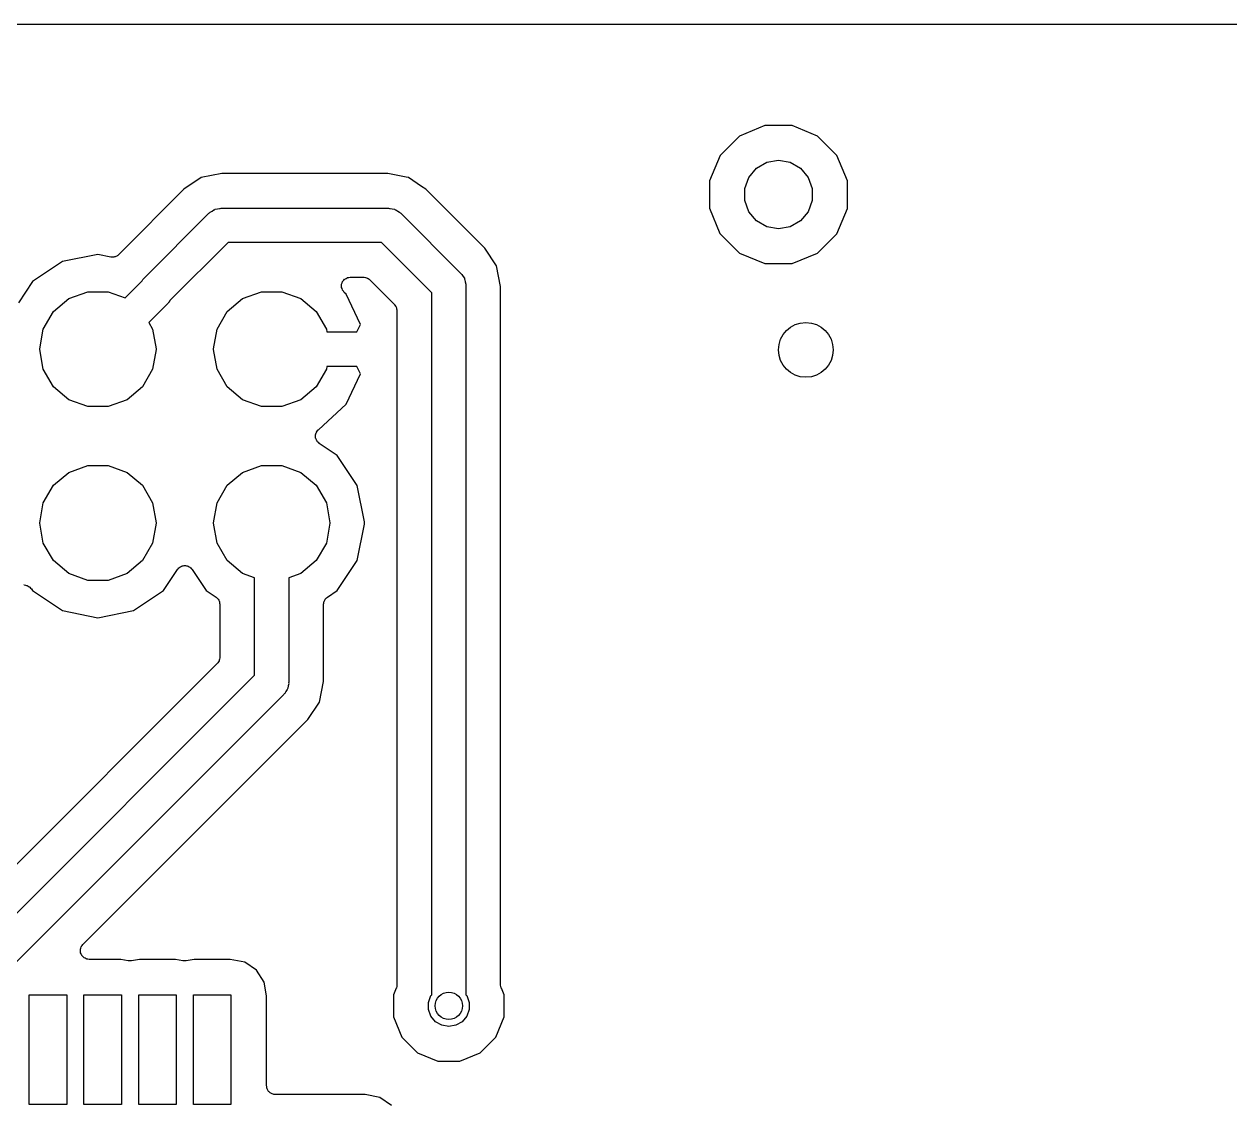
# Model space of a CAD drawing. Extents: x 99 to 248, y -141 to -112.
# Drawn here: x 157.08 to 174.71, y -127.55 to -111.75 of the extents above; entities that cross this region are included whole.
import ezdxf

# ---------------------------------------------------------------- set-up
doc = ezdxf.new("R2010")
doc.units = 0
doc.header["$MEASUREMENT"] = 0
doc.layers.add('BLACK', color=7, linetype='CONTINUOUS')

msp = doc.modelspace()

# ---------------------------------------------------------------- linework, layer by layer
at = {"layer": 'Black'}
for p, q in [((119.178, -111.748), (247.475, -111.748)), ((167.91, -113.232), (167.54, -113.385)), ((168.311, -113.232), (167.91, -113.232)), ((168.682, -113.386), (168.311, -113.232)), ((167.54, -113.385), (167.256, -113.668)), ((168.965, -113.67), (168.682, -113.386)), ((167.256, -113.668), (167.102, -114.039)), ((169.118, -114.04), (168.965, -113.67)), ((167.675, -113.989), (167.787, -113.856)), ((167.787, -113.856), (167.938, -113.768)), ((167.938, -113.768), (168.11, -113.738)), ((168.11, -113.738), (168.282, -113.768)), ((168.282, -113.768), (168.433, -113.856)), ((168.433, -113.856), (168.545, -113.989)), ((159.671, -113.992), (159.415, -114.163)), ((159.973, -113.932), (159.671, -113.992)), ((162.397, -113.932), (159.973, -113.932)), ((162.668, -113.986), (162.397, -113.932)), ((162.699, -113.992), (162.668, -113.986)), ((162.668, -113.986), (162.668, -113.986)), ((162.892, -114.121), (162.699, -113.992)), ((167.102, -114.039), (167.102, -114.44)), ((167.616, -114.153), (167.675, -113.989)), ((168.545, -113.989), (168.604, -114.153)), ((169.118, -114.441), (169.118, -114.04)), ((159.415, -114.163), (158.483, -115.095)), ((162.955, -114.163), (162.892, -114.121)), ((162.892, -114.121), (162.892, -114.121)), ((163.347, -114.555), (162.955, -114.163)), ((167.616, -114.327), (167.616, -114.153)), ((168.604, -114.153), (168.604, -114.327)), ((167.675, -114.491), (167.616, -114.327)), ((168.604, -114.327), (168.545, -114.491)), ((158.833, -115.463), (159.783, -114.513)), ((159.783, -114.513), (159.792, -114.507)), ((159.792, -114.507), (159.799, -114.498)), ((159.799, -114.498), (159.828, -114.482)), ((159.828, -114.482), (159.854, -114.463)), ((159.854, -114.463), (159.865, -114.461)), ((159.865, -114.461), (159.874, -114.455)), ((159.874, -114.455), (159.907, -114.449)), ((159.907, -114.449), (159.938, -114.441)), ((159.938, -114.441), (159.949, -114.442)), ((159.949, -114.442), (159.96, -114.44)), ((159.96, -114.44), (162.41, -114.44)), ((162.41, -114.44), (162.421, -114.442)), ((162.421, -114.442), (162.432, -114.441)), ((162.432, -114.441), (162.463, -114.449)), ((162.463, -114.449), (162.496, -114.455)), ((162.496, -114.455), (162.505, -114.461)), ((162.505, -114.461), (162.516, -114.463)), ((162.516, -114.463), (162.542, -114.482)), ((162.542, -114.482), (162.571, -114.498)), ((162.571, -114.498), (162.578, -114.507)), ((162.578, -114.507), (162.587, -114.513)), ((162.587, -114.513), (163.467, -115.393)), ((163.817, -115.025), (163.347, -114.555)), ((167.102, -114.44), (167.255, -114.81)), ((167.787, -114.624), (167.675, -114.491)), ((168.545, -114.491), (168.433, -114.624)), ((168.964, -114.812), (169.118, -114.441)), ((167.938, -114.712), (167.787, -114.624)), ((168.11, -114.742), (167.938, -114.712)), ((168.282, -114.712), (168.11, -114.742)), ((168.433, -114.624), (168.282, -114.712)), ((160.064, -114.94), (159.213, -115.79)), ((162.306, -114.94), (160.064, -114.94)), ((163.04, -115.674), (162.306, -114.94)), ((167.255, -114.81), (167.538, -115.094)), ((168.68, -115.095), (168.964, -114.812)), ((158.16, -115.115), (157.641, -115.219)), ((158.35, -115.153), (158.16, -115.115)), ((158.459, -115.121), (158.45, -115.131)), ((158.47, -115.112), (158.459, -115.121)), ((158.474, -115.105), (158.47, -115.112)), ((158.48, -115.099), (158.474, -115.105)), ((158.483, -115.095), (158.48, -115.099)), ((163.988, -115.281), (163.817, -115.025)), ((167.538, -115.094), (167.909, -115.248)), ((168.31, -115.248), (168.68, -115.095)), ((157.641, -115.219), (157.202, -115.512)), ((158.358, -115.153), (158.35, -115.153)), ((158.366, -115.155), (158.358, -115.153)), ((158.38, -115.154), (158.366, -115.155)), ((158.394, -115.154), (158.38, -115.154)), ((158.402, -115.151), (158.394, -115.154)), ((158.41, -115.151), (158.402, -115.151)), ((158.423, -115.144), (158.41, -115.151)), ((158.436, -115.14), (158.423, -115.144)), ((158.442, -115.135), (158.436, -115.14)), ((158.45, -115.131), (158.442, -115.135)), ((164.048, -115.583), (163.988, -115.281)), ((167.909, -115.248), (168.31, -115.248)), ((158.807, -115.5), (158.818, -115.479)), ((158.818, -115.479), (158.827, -115.472)), ((158.827, -115.472), (158.833, -115.463)), ((161.753, -115.493), (161.766, -115.478)), ((161.766, -115.478), (161.768, -115.476)), ((161.768, -115.476), (161.77, -115.474)), ((161.77, -115.474), (161.787, -115.465)), ((161.787, -115.465), (161.804, -115.456)), ((161.804, -115.456), (161.806, -115.455)), ((161.806, -115.455), (161.809, -115.454)), ((161.809, -115.454), (161.828, -115.451)), ((161.828, -115.451), (161.847, -115.448)), ((161.847, -115.448), (162.043, -115.448)), ((162.043, -115.448), (162.049, -115.449)), ((162.049, -115.449), (162.054, -115.448)), ((162.054, -115.448), (162.071, -115.453)), ((162.071, -115.453), (162.087, -115.456)), ((162.087, -115.456), (162.092, -115.458)), ((162.092, -115.458), (162.097, -115.46)), ((162.097, -115.46), (162.111, -115.469)), ((162.111, -115.469), (162.125, -115.478)), ((162.125, -115.478), (162.129, -115.482)), ((163.467, -115.393), (163.473, -115.402)), ((163.473, -115.402), (163.482, -115.409)), ((163.482, -115.409), (163.498, -115.438)), ((163.498, -115.438), (163.517, -115.464)), ((163.517, -115.464), (163.519, -115.475)), ((163.519, -115.475), (163.525, -115.484)), ((157.202, -115.512), (156.996, -115.821)), ((158.556, -115.75), (158.807, -115.5)), ((161.721, -115.592), (161.722, -115.572)), ((161.722, -115.594), (161.721, -115.592)), ((161.722, -115.553), (161.723, -115.55)), ((161.722, -115.572), (161.722, -115.553)), ((161.722, -115.597), (161.722, -115.594)), ((161.729, -115.615), (161.722, -115.597)), ((161.723, -115.548), (161.731, -115.53)), ((161.723, -115.55), (161.723, -115.548)), ((161.735, -115.634), (161.729, -115.615)), ((161.731, -115.53), (161.737, -115.511)), ((161.736, -115.636), (161.735, -115.634)), ((161.737, -115.638), (161.736, -115.636)), ((161.737, -115.511), (161.739, -115.509)), ((161.75, -115.653), (161.737, -115.638)), ((161.739, -115.509), (161.74, -115.507)), ((161.74, -115.507), (161.753, -115.493)), ((161.762, -115.669), (161.75, -115.653)), ((162.129, -115.482), (162.133, -115.485)), ((162.133, -115.485), (162.495, -115.847)), ((163.525, -115.484), (163.531, -115.517)), ((163.531, -115.517), (163.539, -115.548)), ((163.539, -115.548), (163.538, -115.559)), ((163.538, -115.559), (163.54, -115.57)), ((163.54, -115.57), (163.54, -125.937)), ((164.048, -117.334), (164.048, -115.583)), ((157.509, -115.95), (157.735, -115.761)), ((157.735, -115.761), (158.012, -115.66)), ((158.012, -115.66), (158.308, -115.66)), ((158.308, -115.66), (158.556, -115.75)), ((159.187, -115.827), (158.903, -116.11)), ((159.193, -115.818), (159.187, -115.827)), ((159.202, -115.811), (159.193, -115.818)), ((159.213, -115.79), (159.202, -115.811)), ((160.049, -115.95), (160.275, -115.761)), ((160.275, -115.761), (160.552, -115.66)), ((160.552, -115.66), (160.848, -115.66)), ((160.848, -115.66), (161.125, -115.761)), ((161.125, -115.761), (161.351, -115.95)), ((161.791, -115.695), (161.762, -115.669)), ((162, -116.14), (161.791, -115.695)), ((163.04, -125.937), (163.04, -115.674)), ((157.361, -116.206), (157.509, -115.95)), ((159.901, -116.206), (160.049, -115.95)), ((161.351, -115.95), (161.499, -116.206)), ((162.495, -115.847), (162.498, -115.851)), ((162.498, -115.851), (162.502, -115.855)), ((162.502, -115.855), (162.511, -115.869)), ((162.511, -115.869), (162.52, -115.883)), ((162.52, -115.883), (162.522, -115.888)), ((162.522, -115.888), (162.524, -115.893)), ((162.524, -115.893), (162.527, -115.909)), ((162.527, -115.909), (162.532, -115.926)), ((162.532, -115.926), (162.531, -115.931)), ((162.531, -115.931), (162.532, -115.937)), ((162.532, -115.937), (162.532, -125.793)), ((158.903, -116.11), (158.959, -116.206)), ((161.944, -116.246), (162, -116.14)), ((157.31, -116.497), (157.361, -116.206)), ((158.959, -116.206), (159.01, -116.497)), ((159.85, -116.497), (159.901, -116.206)), ((161.499, -116.206), (161.506, -116.246)), ((161.506, -116.246), (161.944, -116.246)), ((157.31, -116.503), (157.31, -116.497)), ((157.361, -116.794), (157.31, -116.503)), ((159.01, -116.503), (158.959, -116.794)), ((159.01, -116.497), (159.01, -116.503)), ((159.85, -116.503), (159.85, -116.497)), ((159.901, -116.794), (159.85, -116.503)), ((157.509, -117.05), (157.361, -116.794)), ((158.959, -116.794), (158.811, -117.05)), ((160.049, -117.05), (159.901, -116.794)), ((161.499, -116.794), (161.351, -117.05)), ((161.506, -116.754), (161.499, -116.794)), ((161.944, -116.754), (161.506, -116.754)), ((161.791, -117.305), (162, -116.86)), ((162, -116.86), (161.944, -116.754)), ((157.735, -117.239), (157.509, -117.05)), ((158.811, -117.05), (158.585, -117.239)), ((160.275, -117.239), (160.049, -117.05)), ((161.351, -117.05), (161.125, -117.239)), ((158.012, -117.34), (157.735, -117.239)), ((158.585, -117.239), (158.308, -117.34)), ((160.552, -117.34), (160.275, -117.239)), ((161.125, -117.239), (160.848, -117.34)), ((158.308, -117.34), (158.012, -117.34)), ((160.848, -117.34), (160.552, -117.34)), ((161.382, -117.677), (161.791, -117.305)), ((164.048, -122.474), (164.048, -117.334)), ((161.34, -117.763), (161.341, -117.759)), ((161.342, -117.78), (161.34, -117.763)), ((161.341, -117.754), (161.347, -117.737)), ((161.341, -117.755), (161.341, -117.754)), ((161.341, -117.754), (161.341, -117.754)), ((161.341, -117.759), (161.341, -117.755)), ((161.347, -117.737), (161.351, -117.721)), ((161.351, -117.721), (161.353, -117.717)), ((161.353, -117.717), (161.354, -117.713)), ((161.354, -117.713), (161.355, -117.712)), ((161.355, -117.712), (161.366, -117.698)), ((161.355, -117.712), (161.355, -117.712)), ((161.366, -117.698), (161.375, -117.684)), ((161.375, -117.684), (161.379, -117.681)), ((161.379, -117.681), (161.381, -117.678)), ((161.381, -117.678), (161.382, -117.677)), ((161.382, -117.677), (161.382, -117.677)), ((161.382, -117.677), (161.382, -117.677)), ((161.343, -117.798), (161.342, -117.78)), ((161.343, -117.799), (161.343, -117.798)), ((161.343, -117.798), (161.343, -117.798)), ((161.344, -117.803), (161.343, -117.799)), ((161.345, -117.807), (161.344, -117.803)), ((161.353, -117.823), (161.345, -117.807)), ((161.359, -117.839), (161.353, -117.823)), ((161.36, -117.84), (161.359, -117.839)), ((161.359, -117.839), (161.359, -117.839)), ((161.363, -117.843), (161.36, -117.84)), ((161.364, -117.847), (161.363, -117.843)), ((161.377, -117.859), (161.364, -117.847)), ((161.388, -117.871), (161.377, -117.859)), ((161.389, -117.872), (161.388, -117.871)), ((161.393, -117.874), (161.389, -117.872)), ((161.389, -117.872), (161.389, -117.872)), ((161.396, -117.877), (161.393, -117.874)), ((161.658, -118.052), (161.396, -117.877)), ((161.952, -118.492), (161.658, -118.052)), ((157.735, -118.301), (158.012, -118.2)), ((158.012, -118.2), (158.308, -118.2)), ((158.308, -118.2), (158.585, -118.301)), ((160.275, -118.301), (160.552, -118.2)), ((160.552, -118.2), (160.848, -118.2)), ((160.848, -118.2), (161.125, -118.301)), ((157.509, -118.49), (157.735, -118.301)), ((158.585, -118.301), (158.811, -118.49)), ((160.049, -118.49), (160.275, -118.301)), ((161.125, -118.301), (161.351, -118.49)), ((157.361, -118.746), (157.509, -118.49)), ((158.811, -118.49), (158.959, -118.746)), ((159.901, -118.746), (160.049, -118.49)), ((161.351, -118.49), (161.499, -118.746)), ((162.058, -119.023), (161.952, -118.492)), ((157.31, -119.037), (157.361, -118.746)), ((158.959, -118.746), (159.01, -119.037)), ((159.85, -119.037), (159.901, -118.746)), ((161.499, -118.746), (161.55, -119.037)), ((157.31, -119.043), (157.31, -119.037)), ((157.361, -119.334), (157.31, -119.043)), ((159.01, -119.043), (158.959, -119.334)), ((159.01, -119.037), (159.01, -119.043)), ((159.85, -119.043), (159.85, -119.037)), ((159.901, -119.334), (159.85, -119.043)), ((161.55, -119.043), (161.499, -119.334)), ((161.55, -119.037), (161.55, -119.043)), ((161.952, -119.588), (162.058, -119.057)), ((162.058, -119.057), (162.058, -119.023)), ((157.509, -119.59), (157.361, -119.334)), ((158.959, -119.334), (158.811, -119.59)), ((160.049, -119.59), (159.901, -119.334)), ((161.499, -119.334), (161.351, -119.59)), ((157.735, -119.779), (157.509, -119.59)), ((158.811, -119.59), (158.585, -119.779)), ((159.324, -119.719), (159.334, -119.709)), ((159.334, -119.709), (159.342, -119.698)), ((159.342, -119.698), (159.349, -119.694)), ((159.349, -119.694), (159.355, -119.688)), ((159.355, -119.688), (159.367, -119.681)), ((159.367, -119.681), (159.379, -119.674)), ((159.379, -119.674), (159.387, -119.672)), ((159.387, -119.672), (159.394, -119.668)), ((159.394, -119.668), (159.408, -119.667)), ((159.408, -119.667), (159.422, -119.663)), ((159.422, -119.663), (159.43, -119.664)), ((159.43, -119.664), (159.438, -119.663)), ((159.438, -119.663), (159.452, -119.667)), ((159.452, -119.667), (159.466, -119.668)), ((159.466, -119.668), (159.473, -119.672)), ((159.473, -119.672), (159.481, -119.674)), ((159.481, -119.674), (159.493, -119.681)), ((159.493, -119.681), (159.505, -119.688)), ((159.505, -119.688), (159.511, -119.694)), ((159.511, -119.694), (159.518, -119.698)), ((159.518, -119.698), (159.526, -119.709)), ((159.526, -119.709), (159.536, -119.719)), ((160.275, -119.779), (160.049, -119.59)), ((161.351, -119.59), (161.125, -119.779)), ((161.658, -120.028), (161.952, -119.588)), ((158.012, -119.88), (157.735, -119.779)), ((158.308, -119.88), (158.012, -119.88)), ((158.585, -119.779), (158.308, -119.88)), ((159.118, -120.028), (159.324, -119.719)), ((159.536, -119.719), (159.742, -120.028)), ((160.45, -119.843), (160.275, -119.779)), ((160.45, -121.266), (160.45, -119.843)), ((161.125, -119.779), (160.95, -119.843)), ((160.95, -119.843), (160.95, -121.37)), ((157.078, -119.948), (157.083, -119.947)), ((157.083, -119.947), (157.099, -119.951)), ((157.099, -119.951), (157.116, -119.953)), ((157.116, -119.953), (157.121, -119.955)), ((157.121, -119.955), (157.127, -119.956)), ((157.127, -119.956), (157.14, -119.965)), ((157.14, -119.965), (157.155, -119.972)), ((157.155, -119.972), (157.159, -119.976)), ((157.159, -119.976), (157.164, -119.979)), ((157.164, -119.979), (157.174, -119.992)), ((157.174, -119.992), (157.186, -120.004)), ((157.186, -120.004), (157.202, -120.028)), ((157.202, -120.028), (157.641, -120.321)), ((158.679, -120.321), (159.118, -120.028)), ((159.742, -120.028), (159.886, -120.124)), ((161.514, -120.124), (161.658, -120.028)), ((159.886, -120.124), (159.899, -120.136)), ((159.899, -120.136), (159.912, -120.148)), ((159.912, -120.148), (159.914, -120.151)), ((159.914, -120.151), (159.917, -120.154)), ((159.917, -120.154), (159.925, -120.17)), ((159.925, -120.17), (159.934, -120.186)), ((159.934, -120.186), (159.935, -120.19)), ((159.935, -120.19), (159.937, -120.194)), ((159.937, -120.194), (159.939, -120.212)), ((159.939, -120.212), (159.942, -120.229)), ((159.942, -120.229), (159.942, -121.003)), ((161.458, -120.229), (161.461, -120.212)), ((161.458, -121.357), (161.458, -120.229)), ((161.461, -120.212), (161.463, -120.194)), ((161.463, -120.194), (161.465, -120.19)), ((161.465, -120.19), (161.466, -120.186)), ((161.466, -120.186), (161.475, -120.17)), ((161.475, -120.17), (161.483, -120.154)), ((161.483, -120.154), (161.486, -120.151)), ((161.486, -120.151), (161.488, -120.148)), ((161.488, -120.148), (161.501, -120.136)), ((161.501, -120.136), (161.514, -120.124)), ((157.641, -120.321), (158.16, -120.425)), ((158.16, -120.425), (158.679, -120.321)), ((159.905, -121.093), (156.103, -124.895)), ((159.908, -121.089), (159.905, -121.093)), ((159.912, -121.085), (159.908, -121.089)), ((159.921, -121.071), (159.912, -121.085)), ((159.93, -121.057), (159.921, -121.071)), ((159.932, -121.052), (159.93, -121.057)), ((159.934, -121.047), (159.932, -121.052)), ((159.937, -121.031), (159.934, -121.047)), ((159.942, -121.014), (159.937, -121.031)), ((159.942, -121.003), (159.941, -121.009)), ((159.941, -121.009), (159.942, -121.014)), ((156.453, -125.263), (160.45, -121.266)), ((160.929, -121.465), (160.927, -121.476)), ((160.935, -121.456), (160.929, -121.465)), ((160.941, -121.423), (160.935, -121.456)), ((160.949, -121.392), (160.941, -121.423)), ((160.95, -121.37), (160.948, -121.381)), ((160.948, -121.381), (160.949, -121.392)), ((161.428, -121.509), (161.458, -121.357)), ((160.877, -121.547), (156.88, -125.544)), ((160.883, -121.538), (160.877, -121.547)), ((160.892, -121.531), (160.883, -121.538)), ((160.908, -121.502), (160.892, -121.531)), ((160.927, -121.476), (160.908, -121.502)), ((161.398, -121.659), (161.428, -121.509)), ((161.227, -121.915), (161.398, -121.659)), ((157.939, -125.203), (161.227, -121.915)), ((164.048, -125.793), (164.048, -122.474)), ((157.903, -125.281), (157.904, -125.276)), ((157.904, -125.298), (157.903, -125.281)), ((157.904, -125.271), (157.91, -125.255)), ((157.904, -125.276), (157.904, -125.271)), ((157.904, -125.315), (157.904, -125.298)), ((157.906, -125.32), (157.904, -125.315)), ((157.906, -125.325), (157.906, -125.32)), ((157.913, -125.34), (157.906, -125.325)), ((157.91, -125.255), (157.914, -125.239)), ((157.919, -125.356), (157.913, -125.34)), ((157.914, -125.239), (157.917, -125.234)), ((157.917, -125.234), (157.919, -125.229)), ((157.919, -125.229), (157.93, -125.216)), ((157.93, -125.216), (157.939, -125.203)), ((157.923, -125.36), (157.919, -125.356)), ((157.925, -125.365), (157.923, -125.36)), ((157.937, -125.377), (157.925, -125.365)), ((157.947, -125.39), (157.937, -125.377)), ((157.952, -125.393), (157.947, -125.39)), ((157.956, -125.397), (157.952, -125.393)), ((157.971, -125.404), (157.956, -125.397)), ((157.986, -125.412), (157.971, -125.404)), ((157.991, -125.413), (157.986, -125.412)), ((157.996, -125.415), (157.991, -125.413)), ((158.013, -125.417), (157.996, -125.415)), ((158.029, -125.42), (158.013, -125.417)), ((158.492, -125.42), (158.029, -125.42)), ((158.6, -125.441), (158.492, -125.42)), ((158.603, -125.441), (158.6, -125.441)), ((158.605, -125.442), (158.603, -125.441)), ((158.625, -125.442), (158.605, -125.442)), ((158.644, -125.443), (158.625, -125.442)), ((158.647, -125.442), (158.644, -125.443)), ((158.649, -125.442), (158.647, -125.442)), ((158.767, -125.42), (158.649, -125.442)), ((159.292, -125.42), (158.767, -125.42)), ((159.4, -125.441), (159.292, -125.42)), ((159.403, -125.441), (159.4, -125.441)), ((159.405, -125.442), (159.403, -125.441)), ((159.425, -125.442), (159.405, -125.442)), ((159.444, -125.443), (159.425, -125.442)), ((159.447, -125.442), (159.444, -125.443)), ((159.449, -125.442), (159.447, -125.442)), ((159.567, -125.42), (159.449, -125.442)), ((160.092, -125.42), (159.567, -125.42)), ((160.306, -125.463), (160.092, -125.42)), ((160.476, -125.579), (160.306, -125.463)), ((160.588, -125.753), (160.476, -125.579)), ((160.625, -125.952), (160.588, -125.753)), ((162.522, -125.842), (162.482, -125.939)), ((162.523, -125.839), (162.522, -125.842)), ((162.524, -125.837), (162.523, -125.839)), ((162.528, -125.818), (162.524, -125.837)), ((162.532, -125.799), (162.528, -125.818)), ((162.532, -125.793), (162.532, -125.796)), ((162.532, -125.796), (162.532, -125.799)), ((164.048, -125.796), (164.048, -125.793)), ((164.048, -125.799), (164.048, -125.796)), ((164.052, -125.818), (164.048, -125.799)), ((164.056, -125.837), (164.052, -125.818)), ((164.057, -125.839), (164.056, -125.837)), ((164.058, -125.842), (164.057, -125.839)), ((164.098, -125.94), (164.058, -125.842)), ((157.155, -127.54), (157.155, -125.94)), ((157.155, -125.94), (157.705, -125.94)), ((157.705, -125.94), (157.705, -127.54)), ((157.955, -127.54), (157.955, -125.94)), ((157.955, -125.94), (158.505, -125.94)), ((158.505, -125.94), (158.505, -127.54)), ((158.755, -127.54), (158.755, -125.94)), ((158.755, -125.94), (159.305, -125.94)), ((159.305, -125.94), (159.305, -127.54)), ((159.555, -127.54), (159.555, -125.94)), ((159.555, -125.94), (160.105, -125.94)), ((160.105, -125.94), (160.105, -127.54)), ((160.625, -127.268), (160.625, -125.952)), ((162.482, -125.939), (162.482, -126.26)), ((162.993, -126.048), (163.029, -125.949)), ((162.993, -126.152), (162.993, -126.048)), ((163.029, -125.949), (163.04, -125.937)), ((163.54, -125.937), (163.551, -125.949)), ((163.551, -125.949), (163.587, -126.048)), ((163.587, -126.048), (163.587, -126.152)), ((164.098, -126.261), (164.098, -125.94)), ((163.029, -126.251), (162.993, -126.152)), ((163.587, -126.152), (163.551, -126.251)), ((162.482, -126.26), (162.605, -126.557)), ((163.096, -126.331), (163.029, -126.251)), ((163.187, -126.383), (163.096, -126.331)), ((163.29, -126.401), (163.187, -126.383)), ((163.393, -126.383), (163.29, -126.401)), ((163.484, -126.331), (163.393, -126.383)), ((163.551, -126.251), (163.484, -126.331)), ((163.975, -126.558), (164.098, -126.261)), ((162.605, -126.557), (162.832, -126.785)), ((163.747, -126.785), (163.975, -126.558)), ((162.832, -126.785), (163.129, -126.908)), ((163.129, -126.908), (163.45, -126.908)), ((163.45, -126.908), (163.747, -126.785)), ((160.627, -127.278), (160.625, -127.268)), ((160.627, -127.29), (160.627, -127.278)), ((160.631, -127.3), (160.627, -127.29)), ((160.633, -127.311), (160.631, -127.3)), ((160.639, -127.321), (160.633, -127.311)), ((160.642, -127.331), (160.639, -127.321)), ((160.65, -127.34), (160.642, -127.331)), ((160.655, -127.349), (160.65, -127.34)), ((160.664, -127.356), (160.655, -127.349)), ((160.671, -127.365), (160.664, -127.356)), ((160.68, -127.37), (160.671, -127.365)), ((160.689, -127.378), (160.68, -127.37)), ((160.699, -127.381), (160.689, -127.378)), ((160.709, -127.387), (160.699, -127.381)), ((160.72, -127.389), (160.709, -127.387)), ((160.73, -127.393), (160.72, -127.389)), ((160.742, -127.393), (160.73, -127.393)), ((160.752, -127.395), (160.742, -127.393)), ((162.067, -127.395), (160.752, -127.395)), ((162.281, -127.438), (162.067, -127.395)), ((162.451, -127.554), (162.281, -127.438)), ((157.705, -127.54), (157.155, -127.54)), ((158.505, -127.54), (157.955, -127.54)), ((159.305, -127.54), (158.755, -127.54)), ((160.105, -127.54), (159.555, -127.54))]:
    msp.add_line(p, q, dxfattribs=at)
for centre, radius in [((168.51, -116.51), 0.4), ((163.29, -126.1), 0.2)]:
    msp.add_circle(centre, radius, dxfattribs=at)

doc.saveas('drawing.dxf')
